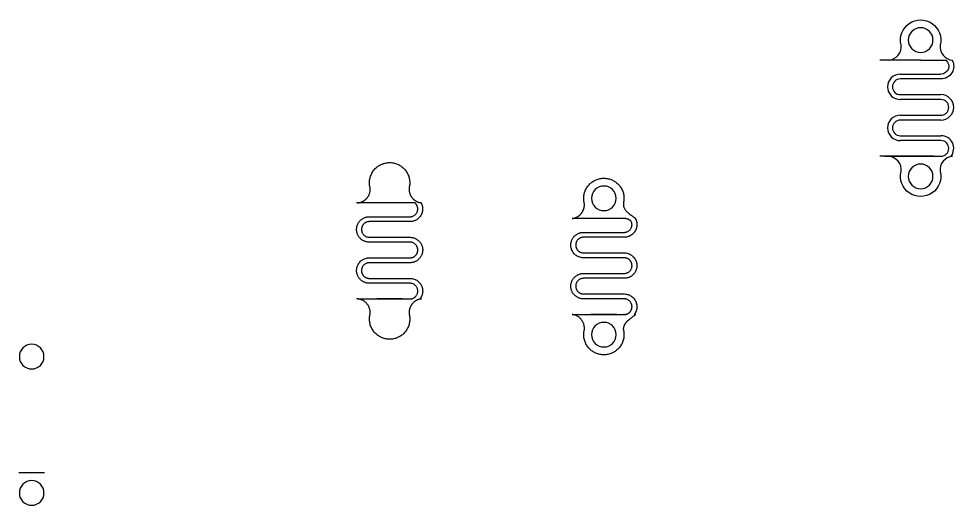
# Model space of a CAD drawing. Header units: millimetres. Extents: x -1672 to 5708, y -1264 to 1190.
# Drawn here: x 3058.1 to 3297.3, y -921.1 to -796.7 of the extents above; entities that cross this region are included whole.
import ezdxf

# ---------------------------------------------------------------- set-up
doc = ezdxf.new("R2010")
doc.units = ezdxf.units.MM

msp = doc.modelspace()

# ---------------------------------------------------------------- linework, layer by layer
for p, q in [((3280.23, -807.29, 5.74), (3278.23, -807.29, 5.74)), ((3280.53, -807.29, 5.74), (3280.23, -807.29, 5.74)), ((3283.53, -807.29, 5.74), (3280.53, -807.29, 5.74)), ((3288.68, -807.29, 5.74), (3283.53, -807.29, 5.74)), ((3288.68, -807.29, 5.74), (3293.83, -807.29, 5.74)), ((3293.83, -807.29, 5.74), (3295.14, -807.29, 5.74)), ((3296.73, -807.29, 5.74), (3296.83, -807.29, 5.74)), ((3283.48, -810.84, 5.74), (3293.88, -810.84, 5.74)), ((3293.88, -812.09, 5.74), (3283.48, -812.09, 5.74)), ((3283.48, -816.09, 5.74), (3293.88, -816.09, 5.74)), ((3293.88, -817.34, 5.74), (3283.48, -817.34, 5.74)), ((3283.48, -821.34, 5.74), (3293.88, -821.34, 5.74)), ((3293.88, -822.59, 5.74), (3283.48, -822.59, 5.74)), ((3283.48, -826.59, 5.74), (3293.88, -826.59, 5.74)), ((3293.88, -827.84, 5.74), (3283.48, -827.84, 5.74)), ((3280.23, -831.84, 5.74), (3278.23, -831.84, 5.74)), ((3279.5, -831.84, 5.74), (3294.27, -831.84, 5.74)), ((3280.53, -831.84, 5.74), (3280.23, -831.84, 5.74)), ((3283.53, -831.84, 5.74), (3280.53, -831.84, 5.74)), ((3288.68, -831.84, 5.74), (3283.53, -831.84, 5.74)), ((3291.99, -831.84, 5.74), (3285.37, -831.84, 5.74)), ((3288.68, -831.84, 5.74), (3293.83, -831.84, 5.74)), ((3293.83, -831.84, 5.74), (3293.88, -831.84, 5.74)), ((3296.44, -831.84, 5.74), (3296.83, -831.84, 5.74)), ((3144.76, -843.76, 5.74), (3144.46, -843.76, 5.74)), ((3156.22, -868.31, 5.74), (3149.6, -868.31, 5.74)), ((3210.99, -872.3, 5.74), (3204.37, -872.3, 5.74)), ((3064.69, -912.77, 5.74), (3058.07, -912.77, 5.74))]:
    msp.add_line(p, q)
at = {"extrusion": (0, -1.22465e-16, -1)}
for centre in [(-3288.68, -802.14, -5.74), (-3288.68, -836.99, -5.74), (-3207.68, -842.6, -5.74), (-3207.68, -877.45, -5.74), (-3061.38, -883.07, -5.74), (-3061.38, -917.92, -5.74)]:
    msp.add_circle(centre, 3.15, dxfattribs=at)
at = {"extrusion": (0, -1.44252e-13, -1)}
for centre, start, end in [((-3288.68, -802.14, -5.74), 346.0743, 193.9257), ((-3288.68, -836.99, -5.74), 166.0743, 13.9257)]:
    msp.add_arc(centre, 5.15, start, end, dxfattribs=at)
for centre, radius, start, end in [((3280.19, -803.79, 5.74), 3.52, 275.5675, 6.7049), ((3297.17, -803.79, 5.74), 3.52, 173.2951, 264.4325), ((3283.48, -814.09, 5.74), 3.25, 90, 270), ((3283.48, -814.09, 5.74), 2, 90, 270), ((3293.88, -819.34, 5.74), 3.25, 270, 90), ((3293.88, -819.34, 5.74), 2, 270, 90), ((3283.48, -824.59, 5.74), 3.25, 90, 270), ((3283.48, -824.59, 5.74), 2, 90, 270), ((3293.88, -829.84, 5.74), 3.25, 322.0201, 90), ((3293.88, -829.84, 5.74), 2, 270, 90), ((3280.19, -835.34, 5.74), 3.52, 353.2951, 84.4325), ((3297.17, -835.34, 5.74), 3.52, 95.5675, 186.7049)]:
    msp.add_arc(centre, radius, start, end)
at = {"extrusion": (0, -1.22465e-16, -1)}
for radius, start in [(2, 129.195), (3.25, 151.5154)]:
    msp.add_arc((-3293.88, -808.84, -5.74), radius, start, 270, dxfattribs=at)
for points, weights, knots in [([(3144.76, -868.31, 5.74), (3146.26, -868.31, 5.74), (3147.76, -868.31, 5.74), (3150.33, -868.31, 5.74), (3152.91, -868.31, 5.74), (3155.48, -868.31, 5.74), (3158.06, -868.31, 5.74), (3158.08, -868.31, 5.74), (3158.11, -868.31, 5.74), (3160.11, -868.31, 5.74), (3160.11, -866.31, 5.74), (3160.11, -864.31, 5.74), (3158.11, -864.31, 5.74), (3152.91, -864.31, 5.74), (3147.71, -864.31, 5.74), (3144.46, -864.31, 5.74), (3144.46, -861.06, 5.74), (3144.46, -857.81, 5.74), (3147.71, -857.81, 5.74), (3152.91, -857.81, 5.74), (3158.11, -857.81, 5.74), (3160.11, -857.81, 5.74), (3160.11, -855.81, 5.74), (3160.11, -853.81, 5.74), (3158.11, -853.81, 5.74), (3152.91, -853.81, 5.74), (3147.71, -853.81, 5.74), (3144.46, -853.81, 5.74), (3144.46, -850.56, 5.74), (3144.46, -847.31, 5.74), (3147.71, -847.31, 5.74), (3152.91, -847.31, 5.74), (3158.11, -847.31, 5.74), (3159.52, -847.31, 5.74), (3159.99, -845.98, 5.74), (3160.46, -844.65, 5.74), (3159.37, -843.76, 5.74), (3158.71, -843.76, 5.74), (3158.06, -843.76, 5.74), (3155.48, -843.76, 5.74), (3152.91, -843.76, 5.74), (3150.33, -843.76, 5.74), (3147.76, -843.76, 5.74), (3146.26, -843.76, 5.74), (3144.76, -843.76, 5.74), (3146.23, -843.62, 5.74), (3147.15, -842.47, 5.74), (3148.08, -841.32, 5.74), (3147.91, -839.85, 5.74), (3147.05, -836.4, 5.74), (3149.98, -834.37, 5.74), (3152.91, -832.35, 5.74), (3155.83, -834.37, 5.74), (3158.76, -836.4, 5.74), (3157.9, -839.85, 5.74), (3157.73, -841.32, 5.74), (3158.66, -842.47, 5.74), (3159.59, -843.62, 5.74), (3161.06, -843.76, 5.74), (3161.01, -843.76, 5.74), (3160.96, -843.76, 5.74), (3161.84, -845.38, 5.74), (3160.9, -846.97, 5.74), (3159.95, -848.56, 5.74), (3158.11, -848.56, 5.74), (3152.91, -848.56, 5.74), (3147.71, -848.56, 5.74), (3145.71, -848.56, 5.74), (3145.71, -850.56, 5.74), (3145.71, -852.56, 5.74), (3147.71, -852.56, 5.74), (3152.91, -852.56, 5.74), (3158.11, -852.56, 5.74), (3161.36, -852.56, 5.74), (3161.36, -855.81, 5.74), (3161.36, -859.06, 5.74), (3158.11, -859.06, 5.74), (3152.91, -859.06, 5.74), (3147.71, -859.06, 5.74), (3145.71, -859.06, 5.74), (3145.71, -861.06, 5.74), (3145.71, -863.06, 5.74), (3147.71, -863.06, 5.74), (3152.91, -863.06, 5.74), (3158.11, -863.06, 5.74), (3160.14, -863.06, 5.74), (3161.03, -864.88, 5.74), (3161.92, -866.71, 5.74), (3160.67, -868.31, 5.74), (3160.86, -868.31, 5.74), (3161.06, -868.31, 5.74), (3159.59, -868.45, 5.74), (3158.66, -869.6, 5.74), (3157.73, -870.75, 5.74), (3157.9, -872.22, 5.74), (3158.76, -875.67, 5.74), (3155.83, -877.7, 5.74), (3152.91, -879.72, 5.74), (3149.98, -877.7, 5.74), (3147.05, -875.67, 5.74), (3147.91, -872.22, 5.74), (3148.08, -870.75, 5.74), (3147.15, -869.6, 5.74), (3146.23, -868.45, 5.74), (3144.76, -868.31, 5.74), (3144.61, -868.31, 5.74), (3144.46, -868.31, 5.74)], [1, 1, 1, 1, 1, 1, 1, 1, 1, 0.707106781187, 1, 0.707106781187, 1, 1, 1, 0.707106781187, 1, 0.707106781187, 1, 1, 1, 0.707106781187, 1, 0.707106781187, 1, 1, 1, 0.707106781187, 1, 0.707106781187, 1, 1, 1, 0.817132240407, 1, 0.817132240407, 1, 1, 1, 1, 1, 1, 1, 1, 1, 0.921968925079, 1, 0.921968925079, 1, 0.822720813398, 1, 0.822720813398, 1, 0.822720813398, 1, 0.921968925103, 1, 0.921968925103, 1, 1, 1, 0.869312461649, 1, 0.869312461649, 1, 1, 1, 0.707106781187, 1, 0.707106781187, 1, 1, 1, 0.707106781187, 1, 0.707106781187, 1, 1, 1, 0.707106781187, 1, 0.707106781187, 1, 1, 1, 0.848094632, 1, 0.848094632, 1, 1, 1, 0.921968925075, 1, 0.921968925075, 1, 0.822720813427, 1, 0.822720813427, 1, 0.822720813427, 1, 0.92196892505, 1, 0.92196892505, 1, 1, 1], [0, 0, 0, 1, 1, 2, 2, 3, 3, 4, 4, 5.570796, 5.570796, 7.141593, 7.141593, 8.141593, 8.141593, 9.712389, 9.712389, 11.283185, 11.283185, 12.283185, 12.283185, 13.853982, 13.853982, 15.424778, 15.424778, 16.424778, 16.424778, 17.995574, 17.995574, 19.566371, 19.566371, 20.566371, 20.566371, 21.795126, 21.795126, 23.023882, 23.023882, 24.023882, 24.023882, 25.023882, 25.023882, 26.023882, 26.023882, 27.023882, 27.023882, 27.819206, 27.819206, 28.61453, 28.61453, 29.823761, 29.823761, 31.032992, 31.032992, 32.242222, 32.242222, 33.037546, 33.037546, 33.83287, 33.83287, 34.83287, 34.83287, 35.866844, 35.866844, 36.900817, 36.900817, 37.900817, 37.900817, 39.471614, 39.471614, 41.04241, 41.04241, 42.04241, 42.04241, 43.613206, 43.613206, 45.184003, 45.184003, 46.184003, 46.184003, 47.754799, 47.754799, 49.325595, 49.325595, 50.325595, 50.325595, 51.44243, 51.44243, 52.559265, 52.559265, 53.559265, 53.559265, 54.35459, 54.35459, 55.149914, 55.149914, 56.359144, 56.359144, 57.568375, 57.568375, 58.777606, 58.777606, 59.57293, 59.57293, 60.368254, 60.368254, 61.368254, 61.368254, 61.368254]), ([(3212.88, -857.8, 5.74), (3214.88, -857.8, 5.74), (3214.88, -859.8, 5.74), (3214.88, -861.8, 5.74), (3212.88, -861.8, 5.74), (3207.68, -861.8, 5.74), (3202.48, -861.8, 5.74), (3199.23, -861.8, 5.74), (3199.23, -865.05, 5.74), (3199.23, -868.3, 5.74), (3202.48, -868.3, 5.74), (3207.68, -868.3, 5.74), (3212.88, -868.3, 5.74), (3214.88, -868.3, 5.74), (3214.88, -870.3, 5.74), (3214.88, -872.3, 5.74), (3212.88, -872.3, 5.74), (3212.85, -872.3, 5.74), (3212.83, -872.3, 5.74), (3210.25, -872.3, 5.74), (3207.68, -872.3, 5.74), (3205.1, -872.3, 5.74), (3202.53, -872.3, 5.74), (3201.03, -872.3, 5.74), (3199.53, -872.3, 5.74), (3201, -872.45, 5.74), (3201.93, -873.6, 5.74), (3202.85, -874.75, 5.74), (3202.68, -876.21, 5.74), (3201.82, -879.67, 5.74), (3204.75, -881.69, 5.74), (3207.68, -883.71, 5.74), (3210.61, -881.69, 5.74), (3213.53, -879.67, 5.74), (3212.68, -876.21, 5.74), (3212.5, -875.4, 5.74), (3213.43, -874.21, 5.74), (3214.36, -873.4, 5.74), (3215.83, -872.3, 5.74), (3215.63, -872.3, 5.74), (3215.44, -872.3, 5.74), (3216.69, -870.7, 5.74), (3215.8, -868.88, 5.74), (3214.91, -867.05, 5.74), (3212.88, -867.05, 5.74), (3207.68, -867.05, 5.74), (3202.48, -867.05, 5.74), (3200.48, -867.05, 5.74), (3200.48, -865.05, 5.74), (3200.48, -863.05, 5.74), (3202.48, -863.05, 5.74), (3207.68, -863.05, 5.74), (3212.88, -863.05, 5.74), (3216.13, -863.05, 5.74), (3216.13, -859.8, 5.74), (3216.13, -856.55, 5.74), (3212.88, -856.55, 5.74), (3207.68, -856.55, 5.74), (3202.48, -856.55, 5.74), (3200.48, -856.55, 5.74), (3200.48, -854.55, 5.74), (3200.48, -852.55, 5.74), (3202.48, -852.55, 5.74), (3207.68, -852.55, 5.74), (3212.88, -852.55, 5.74), (3214.73, -852.55, 5.74), (3215.67, -850.97, 5.74), (3216.62, -849.38, 5.74), (3215.74, -847.75, 5.74), (3215.78, -847.75, 5.74), (3215.83, -847.75, 5.74), (3214.36, -846.75, 5.74), (3214.05, -846.46, 5.74), (3212.5, -845.31, 5.74), (3212.68, -843.84, 5.74), (3213.53, -840.39, 5.74), (3210.61, -838.37, 5.74), (3207.68, -836.34, 5.74), (3204.75, -838.37, 5.74), (3201.82, -840.39, 5.74), (3202.68, -843.84, 5.74), (3202.85, -845.31, 5.74), (3201.93, -846.46, 5.74), (3201, -847.61, 5.74), (3199.53, -847.75, 5.74), (3201.03, -847.75, 5.74), (3202.53, -847.75, 5.74), (3205.1, -847.75, 5.74), (3207.68, -847.75, 5.74), (3210.25, -847.75, 5.74), (3212.83, -847.75, 5.74), (3213.49, -847.75, 5.74), (3214.14, -848.07, 5.74), (3215.24, -848.65, 5.74), (3214.76, -849.97, 5.74), (3214.29, -851.3, 5.74), (3212.88, -851.3, 5.74), (3207.68, -851.3, 5.74), (3202.48, -851.3, 5.74), (3199.23, -851.3, 5.74), (3199.23, -854.55, 5.74), (3199.23, -857.8, 5.74), (3202.48, -857.8, 5.74), (3207.68, -857.8, 5.74), (3212.88, -857.8, 5.74)], [1, 0.707106781187, 1, 0.707106781187, 1, 1, 1, 0.707106781187, 1, 0.707106781187, 1, 1, 1, 0.707106781187, 1, 0.707106781187, 1, 1, 1, 1, 1, 1, 1, 1, 1, 0.92196892505, 1, 0.92196892505, 1, 0.822720813427, 1, 0.822720813427, 1, 0.822720813427, 1, 0.921968925075, 1, 0.921968925075, 1, 1, 1, 0.848094632, 1, 0.848094632, 1, 1, 1, 0.707106781187, 1, 0.707106781187, 1, 1, 1, 0.707106781187, 1, 0.707106781187, 1, 1, 1, 0.707106781187, 1, 0.707106781187, 1, 1, 1, 0.869312461649, 1, 0.869312461649, 1, 1, 1, 0.921968925103, 1, 0.921968925103, 1, 0.822720813398, 1, 0.822720813398, 1, 0.822720813398, 1, 0.921968925079, 1, 0.921968925079, 1, 1, 1, 1, 1, 1, 1, 1, 1, 0.817132240407, 1, 0.817132240407, 1, 1, 1, 0.707106781187, 1, 0.707106781187, 1, 1, 1], [0, 0, 0, 1.570796, 1.570796, 3.141593, 3.141593, 4.141593, 4.141593, 5.712389, 5.712389, 7.283185, 7.283185, 8.283185, 8.283185, 9.853982, 9.853982, 11.424778, 11.424778, 12.424778, 12.424778, 13.424778, 13.424778, 14.424778, 14.424778, 15.424778, 15.424778, 16.220102, 16.220102, 17.015426, 17.015426, 18.224657, 18.224657, 19.433887, 19.433887, 20.643118, 20.643118, 21.438442, 21.438442, 22.233766, 22.233766, 23.233766, 23.233766, 24.350601, 24.350601, 25.467436, 25.467436, 26.467436, 26.467436, 28.038233, 28.038233, 29.609029, 29.609029, 30.609029, 30.609029, 32.179825, 32.179825, 33.750622, 33.750622, 34.750622, 34.750622, 36.321418, 36.321418, 37.892214, 37.892214, 38.892214, 38.892214, 39.926188, 39.926188, 40.960161, 40.960161, 41.960161, 41.960161, 42.755485, 42.755485, 43.550809, 43.550809, 44.76004, 44.76004, 45.969271, 45.969271, 47.178502, 47.178502, 47.973826, 47.973826, 48.76915, 48.76915, 49.76915, 49.76915, 50.76915, 50.76915, 51.76915, 51.76915, 52.76915, 52.76915, 53.997905, 53.997905, 55.226661, 55.226661, 56.226661, 56.226661, 57.797457, 57.797457, 59.368254, 59.368254, 60.368254, 60.368254, 60.368254])]:
    msp.add_rational_spline(points, weights, degree=2, knots=knots)

doc.saveas('drawing.dxf')
